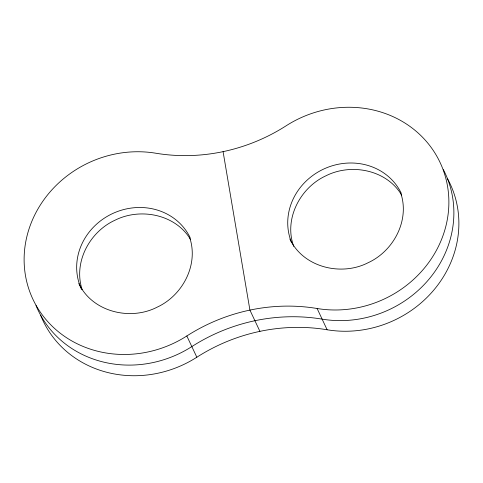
<?xml version="1.0" encoding="UTF-8"?>
<svg xmlns="http://www.w3.org/2000/svg" width="483" height="483" viewBox="0 0 483 483"><rect width="100%" height="100%" fill="white"/><g stroke="black" fill="none" stroke-linecap="round" stroke-linejoin="round"><path stroke-width="0.72" d="M401.675 195.108C386.666 169.774 351.322 162.91 325.892 175.812C300.203 187.579 283.678 219.022 293.712 246.384M289.86 239.007C303.264 267.419 341.197 276.596 368.173 262.698C393.446 251.075 409.765 220.665 400.89 193.472M190.61 239.598C175.607 214.259 140.257 207.4 114.827 220.302C89.554 231.925 73.235 262.335 82.11 289.528M78.795 283.497C92.199 311.903 130.132 321.086 157.108 307.188C182.381 295.566 198.706 265.149 189.825 237.962M317.12 308.504A174.804 160.905 -25.2 0 0 186.83 335.969A108.361 99.752 -25.2 0 1 25.436 275.358A108.361 99.752 -25.2 0 1 155.876 153.232A174.804 160.905 -25.2 0 0 286.165 125.773A108.361 99.752 -25.2 0 1 447.56 186.384A108.361 99.752 -25.2 0 1 317.12 308.504L327.124 329.768A108.361 99.752 -25.2 0 0 435.684 287.771A108.361 99.752 -25.2 0 0 447.644 178.939M259.92 331.356L249.916 310.092L223.08 151.644M186.83 335.969L196.835 357.227A174.804 160.905 -25.2 0 1 327.124 329.768M81.488 289.22A60.146 55.364 -25.2 0 1 112.183 213.752A60.146 55.364 -25.2 0 1 190.139 237.612M36.008 305.528A108.361 99.752 -25.2 0 0 191.829 346.595A174.804 160.905 -25.2 0 1 322.125 319.136A108.361 99.752 -25.2 0 0 430.19 277.749A108.361 99.752 -25.2 0 0 443.328 169.587M291.672 242.744A60.146 55.364 -25.2 0 1 324.316 168.766A60.146 55.364 -25.2 0 1 401.204 193.128M196.835 357.227A108.361 99.752 -25.2 0 1 40.735 315.484"/></g></svg>
